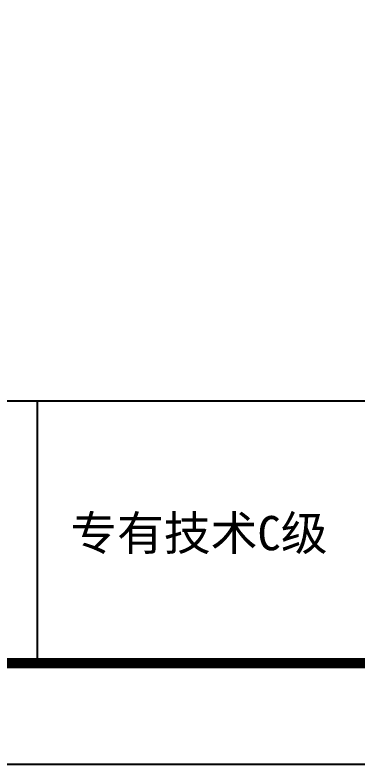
# Model space of a CAD drawing. Extents: x 24843 to 27502, y -10108 to -7552.
# Drawn here: x 27234.1 to 27268, y -10107.9 to -10033.7 of the extents above; entities that cross this region are included whole.
import ezdxf

# ---------------------------------------------------------------- set-up
doc = ezdxf.new("R2010")
doc.units = 0
doc.layers.get('0').update_dxf_attribs({"linetype": 'CONTINUOUS'})
doc.styles.add('CORPORATION', font='simhei.ttf')

msp = doc.modelspace()

# ---------------------------------------------------------------- linework, layer by layer
for p, q in [((27201.357, -10071.915), (27271.357, -10071.915)), ((27236.357, -10097.915), (27236.357, -10071.915)), ((27271.357, -10097.915), (27201.357, -10097.915)), ((27271.357, -10097.915), (27201.357, -10097.915))]:
    msp.add_line(p, q)
msp.add_lwpolyline([(26620.357, -10107.915), (27461.357, -10107.915), (27461.357, -9513.915), (26620.357, -9513.915)], close=True)
at = {"const_width": 1}
msp.add_lwpolyline([(26645.357, -10097.915), (27451.357, -10097.915), (27451.357, -9523.915), (26645.357, -9523.915)], close=True, dxfattribs=at)

# ---------------------------------------------------------------- texts
at = {"style": 'CORPORATION'}
msp.add_text('专有技术C级', height=3.4, dxfattribs=at).set_placement((27239.606, -10086.725))

doc.saveas('drawing.dxf')
